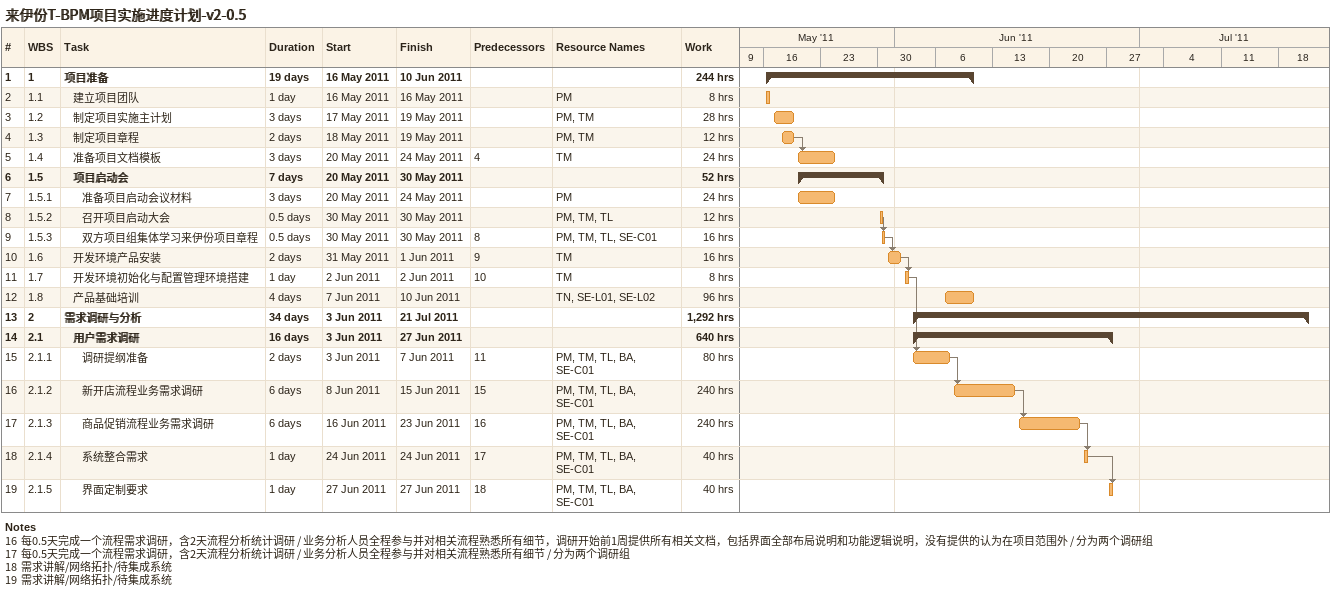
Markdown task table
来伊份T-BPM项目实施进度计划-v2-0.5

| ID | WBS | Task | Duration | Start | Finish | Predecessors | Resources | Work (h) |
|---|---|---|---|---|---|---|---|---|
| 1 | 1 | **项目准备** | 19d | 2011-05-16 | 2011-06-10 |  |  | 244 |
| 2 | 1.1 | 建立项目团队 | 1d | 2011-05-16 | 2011-05-16 |  | PM | 8 |
| 3 | 1.2 | 制定项目实施主计划 | 3d | 2011-05-17 | 2011-05-19 |  | PM, TM | 28 |
| 4 | 1.3 | 制定项目章程 | 2d | 2011-05-18 | 2011-05-19 |  | PM, TM | 12 |
| 5 | 1.4 | 准备项目文档模板 | 3d | 2011-05-20 | 2011-05-24 | 4 | TM | 24 |
| 6 | 1.5 | **项目启动会** | 7d | 2011-05-20 | 2011-05-30 |  |  | 52 |
| 7 | 1.5.1 | 准备项目启动会议材料 | 3d | 2011-05-20 | 2011-05-24 |  | PM | 24 |
| 8 | 1.5.2 | 召开项目启动大会 | 0.5d | 2011-05-30 | 2011-05-30 |  | PM, TM, TL | 12 |
| 9 | 1.5.3 | 双方项目组集体学习来伊份项目章程 | 0.5d | 2011-05-30 | 2011-05-30 | 8 | PM, TM, TL, SE-C01 | 16 |
| 10 | 1.6 | 开发环境产品安装 | 2d | 2011-05-31 | 2011-06-01 | 9 | TM | 16 |
| 11 | 1.7 | 开发环境初始化与配置管理环境搭建 | 1d | 2011-06-02 | 2011-06-02 | 10 | TM | 8 |
| 12 | 1.8 | 产品基础培训 | 4d | 2011-06-07 | 2011-06-10 |  | TN, SE-L01, SE-L02 | 96 |
| 13 | 2 | **需求调研与分析** | 34d | 2011-06-03 | 2011-07-21 |  |  | 1292 |
| 14 | 2.1 | **用户需求调研** | 16d | 2011-06-03 | 2011-06-27 |  |  | 640 |
| 15 | 2.1.1 | 调研提纲准备 | 2d | 2011-06-03 | 2011-06-07 | 11 | PM, TM, TL, BA, SE-C01 | 80 |
| 16 | 2.1.2 | 新开店流程业务需求调研 | 6d | 2011-06-08 | 2011-06-15 | 15 | PM, TM, TL, BA, SE-C01 | 240 |
| 17 | 2.1.3 | 商品促销流程业务需求调研 | 6d | 2011-06-16 | 2011-06-23 | 16 | PM, TM, TL, BA, SE-C01 | 240 |
| 18 | 2.1.4 | 系统整合需求 | 1d | 2011-06-24 | 2011-06-24 | 17 | PM, TM, TL, BA, SE-C01 | 40 |
| 19 | 2.1.5 | 界面定制要求 | 1d | 2011-06-27 | 2011-06-27 | 18 | PM, TM, TL, BA, SE-C01 | 40 |

Notes
- 16: 每0.5天完成一个流程需求调研，含2天流程分析统计调研 / 业务分析人员全程参与并对相关流程熟悉所有细节，调研开始前1周提供所有相关文档，包括界面全部布局说明和功能逻辑说明，没有提供的认为在项目范围外 / 分为两个调研组
- 17: 每0.5天完成一个流程需求调研，含2天流程分析统计调研 / 业务分析人员全程参与并对相关流程熟悉所有细节 / 分为两个调研组
- 18: 需求讲解/网络拓扑/待集成系统
- 19: 需求讲解/网络拓扑/待集成系统
